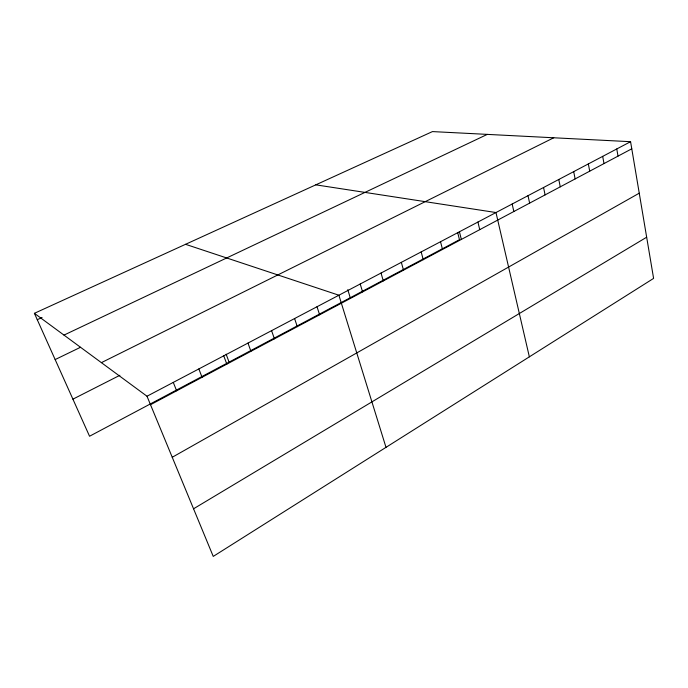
<?xml version="1.0" encoding="UTF-8"?>
<svg xmlns="http://www.w3.org/2000/svg" width="688" height="688" viewBox="0 0 688 688"><rect width="100%" height="100%" fill="white"/><g stroke="black" fill="none" stroke-linecap="round" stroke-linejoin="round"><path stroke-width="1.03" d="M193.552 508.793L646.66 237.214M172.249 457.271L639.247 193.182M150.509 404.716L631.773 148.806M147 396.228L630.578 141.694L653.6 278.399L213.246 556.411L147 396.228L34.4 313.315L432.451 131.589L630.578 141.694M72.911 399.16L119.867 375.295M101.394 362.645L553.745 137.772M55.152 359.566L80.505 347.285M63.984 335.099L487.319 134.384M37.264 319.705L42.054 317.503M315.809 184.84L495.979 212.54L529.356 356.848M185.545 244.309L338.892 295.221L385.994 447.355M34.4 313.315L89.552 436.244L459.464 239.708L457.666 232.518M173.281 382.39L176.644 390.818M198.849 368.931L202.066 377.299M226.146 354.2L229.07 362.12M223.746 355.834L226.825 364.133M247.981 343.071L250.931 351.319M271.588 330.644L274.417 338.831M294.593 318.535L297.302 326.662M317.022 306.736L319.61 314.794M347.784 289.682L350.244 297.741M360.22 283.998L362.593 291.944M381.032 273.041L383.302 280.928M401.336 262.352L403.512 270.186M421.168 251.92L423.249 259.686M440.526 241.729L442.522 249.443M459.438 231.77L461.347 239.433M477.919 222.043L479.742 229.646M512.164 204.018L513.841 211.517M528.014 195.676L529.631 203.123M543.554 187.497L545.102 194.893M558.785 179.482L560.264 186.835M573.706 171.622L575.125 178.932M588.343 163.925L589.702 171.174M602.688 156.365L603.995 163.581M616.766 148.961L618.022 156.124"/></g></svg>
